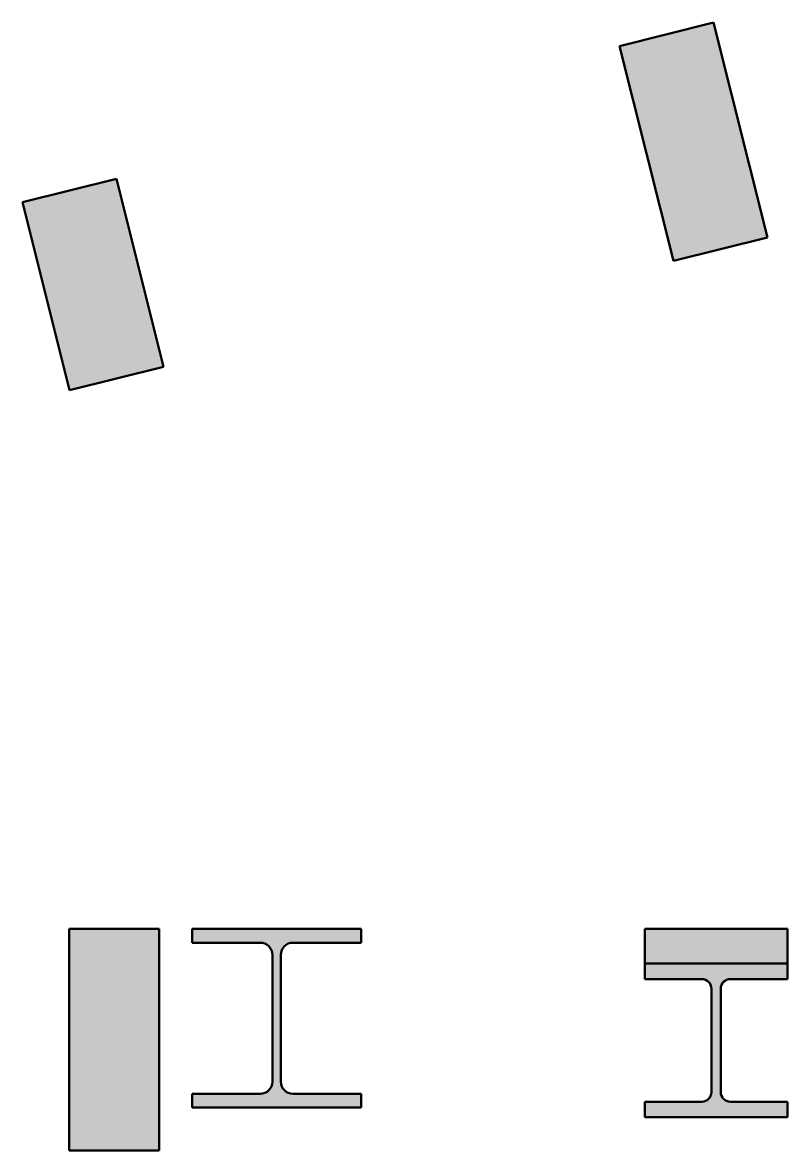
# Model space of a CAD drawing. Header units: inches. Extents: x -221.1 to -165.9, y 1563.2 to 1644.7.
import ezdxf

# ---------------------------------------------------------------- set-up
doc = ezdxf.new("R2010")
doc.units = ezdxf.units.IN
doc.header["$MEASUREMENT"] = 0
doc.layers.add('S-BEAM', color=12, linetype='Continuous', lineweight=25)

# ---------------------------------------------------------------- blocks, each defined once
blk = doc.blocks.new('W-Wide Flange - W10X100-3664006-Wall Section K - 1')
at = {"layer": 'S-BEAM', "lineweight": 30}
blk.add_hatch(color=10, dxfattribs=at).paths.add_polyline_path([(-176.168, 1565.64), (-165.868, 1565.64), (-165.868, 1566.76), (-169.985, 1566.76), (-170.25, 1566.813), (-170.475, 1566.963), (-170.625, 1567.187), (-170.678, 1567.452), (-170.678, 1574.927), (-170.625, 1575.193), (-170.475, 1575.417), (-170.25, 1575.567), (-169.985, 1575.62), (-165.868, 1575.62), (-165.868, 1576.74), (-176.168, 1576.74), (-176.168, 1575.62), (-172.05, 1575.62), (-171.785, 1575.567), (-171.561, 1575.417), (-171.411, 1575.193), (-171.358, 1574.927), (-171.358, 1567.452), (-171.411, 1567.187), (-171.561, 1566.963), (-171.785, 1566.813), (-172.05, 1566.76), (-176.168, 1566.76)], flags=0)
at = {"layer": 'S-BEAM', "color": 20, "lineweight": 50}
for p, q in [((-165.868, 1576.74), (-176.168, 1576.74)), ((-176.168, 1576.74), (-176.168, 1575.62)), ((-165.868, 1575.62), (-165.868, 1576.74)), ((-176.168, 1575.62), (-172.05, 1575.62)), ((-169.985, 1575.62), (-165.868, 1575.62)), ((-171.358, 1574.927), (-171.358, 1567.452)), ((-170.678, 1567.452), (-170.678, 1574.927)), ((-172.05, 1566.76), (-176.168, 1566.76)), ((-176.168, 1566.76), (-176.168, 1565.64)), ((-165.868, 1566.76), (-169.985, 1566.76)), ((-165.868, 1565.64), (-165.868, 1566.76)), ((-176.168, 1565.64), (-165.868, 1565.64))]:
    blk.add_line(p, q, dxfattribs=at)
for centre, start, end in [((-172.05, 1574.927), 0, 90), ((-169.985, 1574.927), 90, 180), ((-172.05, 1567.452), 270, 0), ((-169.985, 1567.452), 180, 270)]:
    blk.add_arc(centre, 0.692, start, end, dxfattribs=at)
blk = doc.blocks.new('Nailer - 3_ x 10 5_16_-3683365-Wall Section K - 1')
at = {"layer": 'S-BEAM', "lineweight": 30}
blk.add_hatch(color=10, dxfattribs=at).paths.add_polyline_path([(-165.862, 1576.74), (-165.862, 1579.24), (-176.174, 1579.24), (-176.174, 1576.74)], flags=0)
at = {"layer": 'S-BEAM', "color": 20, "lineweight": 50}
for p, q in [((-165.862, 1579.24), (-176.174, 1579.24)), ((-176.174, 1579.24), (-176.174, 1576.74)), ((-165.862, 1576.74), (-165.862, 1579.24)), ((-176.174, 1576.74), (-165.862, 1576.74))]:
    blk.add_line(p, q, dxfattribs=at)
blk = doc.blocks.new('W-Wide Flange - W12X106-3917462-Wall Section K - 1')
at = {"layer": 'S-BEAM', "lineweight": 30}
blk.add_hatch(color=10, dxfattribs=at).paths.add_polyline_path([(-196.672, 1566.34), (-196.672, 1567.33), (-201.582, 1567.33), (-202.025, 1567.449), (-202.349, 1567.773), (-202.467, 1568.215), (-202.467, 1577.365), (-202.349, 1577.807), (-202.025, 1578.131), (-201.582, 1578.25), (-196.672, 1578.25), (-196.672, 1579.24), (-208.872, 1579.24), (-208.872, 1578.25), (-203.962, 1578.25), (-203.52, 1578.131), (-203.196, 1577.807), (-203.077, 1577.365), (-203.077, 1568.215), (-203.196, 1567.773), (-203.52, 1567.449), (-203.962, 1567.33), (-208.872, 1567.33), (-208.872, 1566.34)], flags=0)
at = {"layer": 'S-BEAM', "color": 20, "lineweight": 50}
for p, q in [((-196.672, 1579.24), (-208.872, 1579.24)), ((-208.872, 1579.24), (-208.872, 1578.25)), ((-196.672, 1578.25), (-196.672, 1579.24)), ((-208.872, 1578.25), (-203.962, 1578.25)), ((-201.582, 1578.25), (-196.672, 1578.25)), ((-203.077, 1577.365), (-203.077, 1568.215)), ((-202.467, 1568.215), (-202.467, 1577.365)), ((-203.962, 1567.33), (-208.872, 1567.33)), ((-208.872, 1567.33), (-208.872, 1566.34)), ((-196.672, 1567.33), (-201.582, 1567.33)), ((-196.672, 1566.34), (-196.672, 1567.33)), ((-208.872, 1566.34), (-196.672, 1566.34))]:
    blk.add_line(p, q, dxfattribs=at)
for centre, start, end in [((-203.962, 1577.365), 0, 90), ((-201.582, 1577.365), 90, 180), ((-203.962, 1568.215), 270, 0), ((-201.582, 1568.215), 180, 270)]:
    blk.add_arc(centre, 0.885, start, end, dxfattribs=at)
blk = doc.blocks.new('PSL - 7_ x 14_-3768961-Wall Section K - 1')
at = {"layer": 'S-BEAM', "lineweight": 30}
blk.add_hatch(color=10, dxfattribs=at).paths.add_polyline_path([(-217.734, 1618.162), (-210.943, 1619.86), (-214.339, 1633.442), (-221.13, 1631.744)], flags=0)
at = {"layer": 'S-BEAM', "color": 20, "lineweight": 50}
for p, q in [((-214.339, 1633.442), (-221.13, 1631.744)), ((-210.943, 1619.86), (-214.339, 1633.442)), ((-221.13, 1631.744), (-217.734, 1618.162)), ((-217.734, 1618.162), (-210.943, 1619.86))]:
    blk.add_line(p, q, dxfattribs=at)
blk = doc.blocks.new('RIDGE BEAM - 7x16-3917459-Wall Section K - 1')
at = {"layer": 'S-BEAM', "lineweight": 30}
blk.add_hatch(color=10, dxfattribs=at).paths.add_polyline_path([(-213.794, 1563.24), (-211.268, 1563.24), (-211.268, 1579.24), (-217.768, 1579.24), (-217.768, 1563.24)], flags=0)
at = {"layer": 'S-BEAM', "color": 20, "lineweight": 50}
for p, q in [((-211.268, 1579.24), (-217.768, 1579.24)), ((-217.768, 1579.24), (-217.768, 1563.24)), ((-211.268, 1563.24), (-211.268, 1579.24)), ((-217.768, 1563.24), (-211.268, 1563.24))]:
    blk.add_line(p, q, dxfattribs=at)
blk = doc.blocks.new('PSL - 7_ x 16_-3973410-Wall Section K - 1')
at = {"layer": 'S-BEAM', "lineweight": 30}
blk.add_hatch(color=10, dxfattribs=at).paths.add_polyline_path([(-174.105, 1627.508), (-167.314, 1629.206), (-171.196, 1644.728), (-177.987, 1643.03)], flags=0)
at = {"layer": 'S-BEAM', "color": 20, "lineweight": 50}
for p, q in [((-171.196, 1644.728), (-177.987, 1643.03)), ((-167.314, 1629.206), (-171.196, 1644.728)), ((-177.987, 1643.03), (-174.105, 1627.508)), ((-174.105, 1627.508), (-167.314, 1629.206))]:
    blk.add_line(p, q, dxfattribs=at)

msp = doc.modelspace()

# ---------------------------------------------------------------- block references
at = {"layer": 'S-BEAM', "color": 11, "lineweight": 30}
for name in ['PSL - 7_ x 16_-3973410-Wall Section K - 1', 'PSL - 7_ x 14_-3768961-Wall Section K - 1', 'RIDGE BEAM - 7x16-3917459-Wall Section K - 1', 'W-Wide Flange - W12X106-3917462-Wall Section K - 1', 'Nailer - 3_ x 10 5_16_-3683365-Wall Section K - 1', 'W-Wide Flange - W10X100-3664006-Wall Section K - 1']:
    msp.add_blockref(name, (0, 0), dxfattribs=at)

doc.saveas('drawing.dxf')
